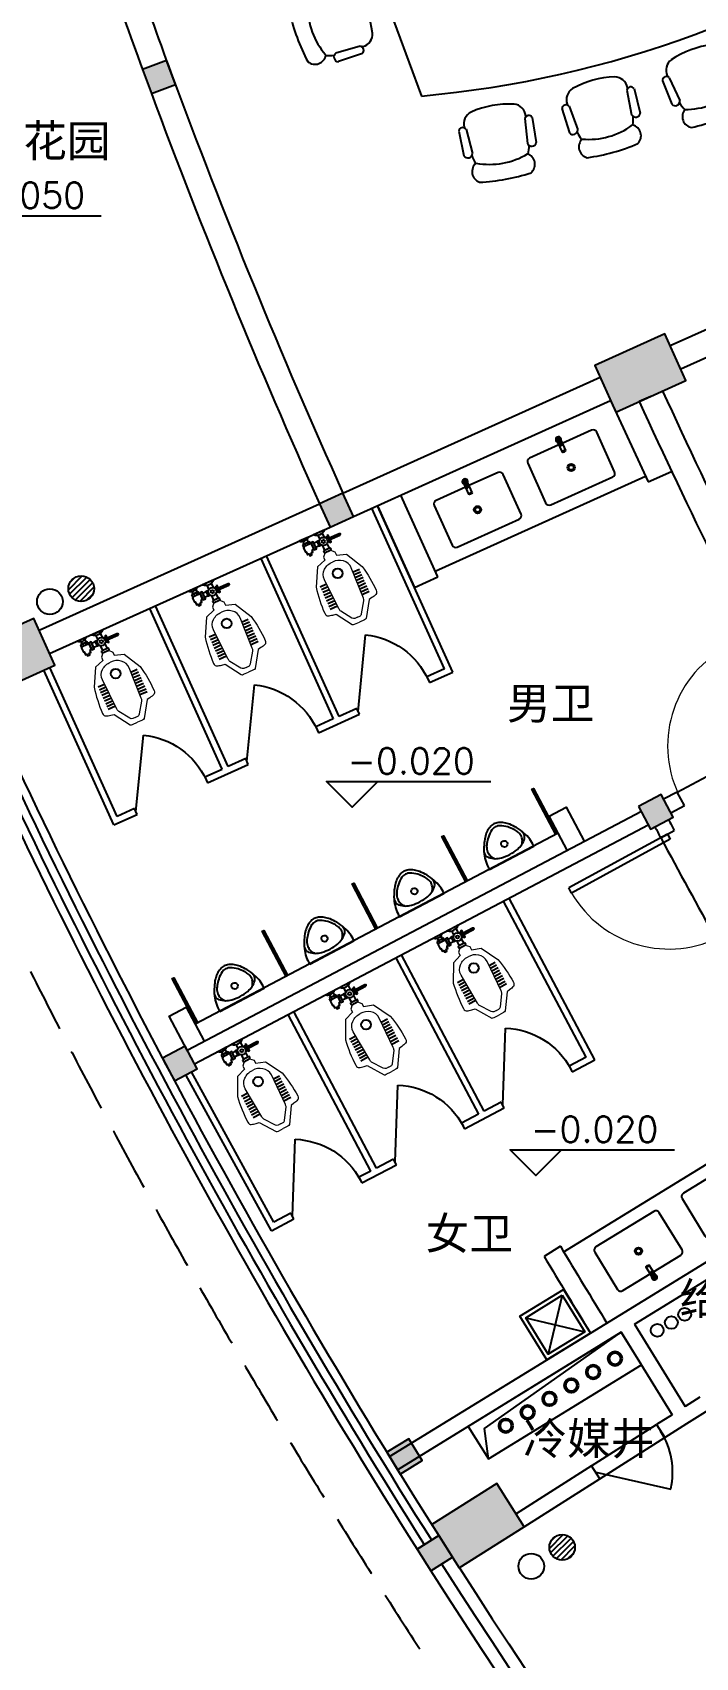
# Model space of a CAD drawing. Extents: x 13680 to 1640314, y -473492 to 65390.
# Drawn here: x 1472065 to 1477235, y -323081 to -310395 of the extents above; entities that cross this region are included whole.
import ezdxf

# ---------------------------------------------------------------- set-up
doc = ezdxf.new("R2010")
doc.units = 0
doc.header["$LTSCALE"] = 1000
doc.header["$MEASUREMENT"] = 0
doc.linetypes.add('DASH', pattern=[0.35, 0.25, -0.1])
for name, color, linetype in [('001', 93, 'Continuous'), ('ACS_FFG_FM_F', 7, 'Continuous'), ('AXIS', 1, 'Continuous'), ('COLUMN', 255, 'Continuous'), ('door', 2, 'Continuous'), ('PUB_HATCH', 8, 'Continuous'), ('STAIR', 2, 'Continuous'), ('VPIPE-废水', 31, 'DASH'), ('VPIPE-污水', 2, 'DASH'), ('VPIPE-通气', 3, 'Continuous'), ('WALL', 255, 'Continuous'), ('WINDOW', 2, 'Continuous'), ('卫生间洁具', 8, 'Continuous'), ('室外建筑', 8, 'Continuous'), ('装修家具', 8, 'Continuous')]:
    doc.layers.add(name, color=color, linetype=linetype)
for name, color, linetype, lineweight in [('04071 FF-TXT', 3, 'Continuous', 25), ('74071 FF-SAN', 4, 'Continuous', 20), ('ACS_DLJ_QYG', 6, 'Continuous', 50)]:
    doc.layers.add(name, color=color, linetype=linetype, lineweight=lineweight)
doc.styles.add('_TCH_DIM_T3', font='SIMPLEX', dxfattribs={"width": 0.705882, "bigfont": 'GBCBIG'})
doc.styles.add('IN-C', font='')
doc.styles.add('IN-E', font='simplex.shx')
doc.styles.get('IN-C').set_extended_font_data('SimSun')
doc.linetypes.add('FENCELINE1', pattern='A,0.25,-0.1,[133,ltypeshp.shx,S=0.1,R=0,X=-0.1,Y=0],-0.1,1', length=1.45)
doc.dimstyles.new('_TCH_ARROW&&100', dxfattribs={"dimtxt": 297.5, "dimasz": 200, "dimexe": 250, "dimexo": 300, "dimgap": 126.25, "dimtad": 1, "dimdec": 0, "dimzin": 0, "dimdsep": 46, "dimtxsty": '_TCH_DIM_T3', "dimcen": 0.09, "dimclrt": 7, "dimazin": 2, "dimtfac": 1, "dimtdec": 0, "dimtix": 1, "dimtmove": 2, "dimatfit": 3, "dimfxl": 1, "dimtolj": 1, "dimtzin": 0, "dimarcsym": 0})

# ---------------------------------------------------------------- blocks, each defined once
blk = doc.blocks.new('$DorLib2D$00000228')
at = {"color": 0}
blk.add_line((0.5, 0), (0, 0.866), dxfattribs=at)
blk.add_arc((0.5, 0), 1, 120, 180, dxfattribs=at)
blk = doc.blocks.new('A$C59BC2475')
at = {"layer": '卫生间洁具', "color": 8}
for p, q in [((15, 226), (50, 150)), ((42, 238), (76, 162))]:
    blk.add_line(p, q, dxfattribs=at)
for radius in [28.6, 19]:
    blk.add_circle((120, 29), radius, dxfattribs=at)
for centre, radius, start, end in [((22, 247), 21.9, 303.7888, 284.8126), ((22, 247), 11.7, 310.7142, 277.8871), ((22, 247), 10.2, 312.6958, 275.9055), ((23, 245), 2.73, 24.3007, 204.3007), ((298, 344), 295, 199.8088, 208.7925), ((-234, 104), 295, 19.8088, 28.7925), ((42, 203), 2.73, 204.3007, 24.3007)]:
    blk.add_arc(centre, radius, start, end, dxfattribs=at)
at = {"layer": '卫生间洁具', "color": 8, "extrusion": (-1.1128e-26, -1.18513e-26, -1)}
for centre in [(59, 165), (59, 164), (63, 156)]:
    blk.add_ellipse(centre, major_axis=(-13.3, -6), ratio=0.448066, start_param=3.141593, end_param=6.283185, dxfattribs=at)
blk = doc.blocks.new('A$C78281EE0')
at = {"layer": '装修家具', "color": 8}
for p, q in [((1431, 5388), (1436, 5585)), ((2015, 5388), (2010, 5585)), ((1490, 5384), (1505, 5579)), ((1956, 5384), (1941, 5579)), ((1480, 5365), (1481, 5372)), ((1966, 5365), (1965, 5372)), ((1966, 5365), (1966, 5372)), ((2486, 5071), (960, 5070)), ((596, 4695), (401, 4713)), ((603, 4754), (408, 4782)), ((616, 4701), (609, 4702)), ((2830, 4701), (2837, 4702)), ((2844, 4754), (3039, 4782)), ((2850, 4695), (3045, 4713)), ((503, 4178), (309, 4217)), ((516, 4236), (327, 4284)), ((533, 4223), (526, 4225)), ((533, 4223), (526, 4224)), ((2913, 4223), (2920, 4225)), ((2913, 4223), (2920, 4224)), ((2930, 4236), (3119, 4284)), ((2944, 4178), (3137, 4217)), ((488, 3937), (292, 3948)), ((2958, 3937), (3155, 3948)), ((487, 3878), (291, 3879)), ((507, 3886), (499, 3887)), ((507, 3886), (499, 3886)), ((2940, 3886), (2947, 3887)), ((2940, 3886), (2947, 3886)), ((2959, 3878), (3155, 3879)), ((449, 3414), (256, 3445)), ((2997, 3414), (3191, 3445)), ((440, 3355), (244, 3376)), ((467, 3402), (460, 3403)), ((2980, 3402), (2987, 3403)), ((3006, 3355), (3202, 3376)), ((422, 3127), (225, 3122)), ((425, 3068), (230, 3053)), ((444, 3078), (437, 3078)), ((444, 3078), (437, 3078)), ((3002, 3078), (3010, 3078)), ((3002, 3078), (3009, 3078)), ((3021, 3068), (3216, 3053)), ((3025, 3127), (3222, 3122)), ((422, 2543), (225, 2548)), ((425, 2602), (230, 2617)), ((444, 2592), (437, 2593)), ((3002, 2592), (3010, 2593)), ((3021, 2602), (3216, 2617)), ((3025, 2543), (3222, 2548)), ((440, 2315), (244, 2294)), ((3006, 2315), (3202, 2294)), ((449, 2257), (256, 2226)), ((467, 2268), (459, 2267)), ((2980, 2268), (2987, 2267)), ((2998, 2257), (3191, 2226)), ((487, 1793), (291, 1792)), ((506, 1784), (499, 1784)), ((506, 1784), (499, 1784)), ((2940, 1784), (2947, 1784)), ((2940, 1784), (2947, 1784)), ((2959, 1793), (3155, 1792)), ((488, 1733), (291, 1722)), ((2958, 1733), (3155, 1722)), ((502, 1492), (309, 1454)), ((516, 1435), (326, 1386)), ((533, 1448), (526, 1446)), ((533, 1448), (526, 1446)), ((2913, 1448), (2921, 1446)), ((2913, 1448), (2920, 1446)), ((2930, 1435), (3120, 1387)), ((2944, 1492), (3137, 1454)), ((596, 976), (401, 957)), ((602, 917), (407, 888)), ((616, 969), (609, 968)), ((2830, 969), (2838, 968)), ((2844, 917), (3039, 888)), ((2850, 976), (3045, 957)), ((960, 739), (2486, 739)), ((1431, 422), (1436, 225)), ((1480, 444), (1481, 437)), ((1490, 425), (1506, 230)), ((1956, 425), (1941, 230)), ((1966, 444), (1966, 437)), ((1966, 444), (1966, 437)), ((2015, 422), (2010, 225))]:
    blk.add_line(p, q, dxfattribs=at)
for centre, radius, start, end in [((1563, 5734), 87.7, 120.3949, 239.6096), ((1723, 4235), 1587, 82.593, 97.4115), ((1883, 5734), 87.7, 300.3949, 59.6096), ((1470, 5571), 36.3, 12.8685, 157.8458), ((1699, 5568), 203, 153.79, 172.6675), ((1723, 5119), 577, 69.2112, 110.7933), ((1750, 5568), 203, 8.0975, 26.3842), ((1976, 5571), 36.3, 22.1587, 167.136), ((1461, 5398), 32, 198.7184, 333.9591), ((1581, 5356), 102, 175.0023, 253.8936), ((1865, 5356), 102, 286.1109, 5.0023), ((1985, 5398), 32, 206.0454, 341.2861), ((1723, 5954), 716, 256.2773, 283.7273), ((8991, 2905), 8318, 164.9086, 195.096), ((-5545, 2905), 8318, 344.904, 15.0919), ((1688, 4268), 1587, 162.7239, 177.5424), ((239, 4683), 87.7, 20.5259, 139.7405), ((818, 4420), 577, 149.3421, 190.9242), ((379, 4521), 203, 87.4679, 106.3454), ((416, 4747), 36.3, 102.2896, 247.2669), ((587, 4725), 32, 286.1763, 61.417), ((608, 4600), 102, 6.2418, 85.1332), ((2838, 4600), 102, 94.8673, 173.7586), ((2859, 4725), 32, 118.5834, 253.8241), ((3031, 4747), 36.3, 292.7336, 77.7108), ((3068, 4521), 203, 73.655, 92.5325), ((3207, 4683), 87.7, 40.2599, 159.4746), ((2629, 4420), 577, 349.0762, 30.6583), ((1758, 4268), 1587, 2.458, 17.2765), ((-6, 4563), 716, 336.4082, 3.8582), ((3452, 4563), 716, 176.1423, 203.5923), ((184, 4367), 87.7, 200.5259, 319.7405), ((3262, 4367), 87.7, 220.2599, 339.4746), ((370, 4470), 203, 233.7512, 252.0379), ((329, 4248), 36.3, 92.9995, 237.9767), ((498, 4210), 32, 278.8493, 54.0901), ((559, 4321), 102, 255.1332, 334.0245), ((2887, 4321), 102, 205.9759, 284.8673), ((2949, 4210), 32, 125.9104, 261.1511), ((3118, 4248), 36.3, 302.0237, 87.001), ((3076, 4470), 203, 287.9625, 306.2492), ((302, 3914), 36.3, 107.4519, 252.4292), ((476, 3908), 32, 291.3386, 66.5793), ((2971, 3908), 32, 113.4211, 248.6619), ((3144, 3914), 36.3, 287.5713, 72.5486), ((1613, 3552), 1587, 167.8862, 182.7047), ((133, 3834), 87.7, 25.6881, 144.9028), ((732, 3624), 577, 154.5044, 196.0865), ((286, 3688), 203, 93.3907, 111.6774), ((507, 3785), 102, 11.4041, 90.2954), ((2939, 3785), 102, 89.705, 168.5963), ((3160, 3688), 203, 68.323, 86.6097), ((3314, 3834), 87.7, 35.0977, 154.3123), ((2714, 3624), 577, 343.9139, 25.496), ((1834, 3552), 1587, 357.2957, 12.1143), ((-100, 3693), 716, 341.5705, 9.0204), ((3547, 3693), 716, 170.98, 198.43), ((106, 3515), 87.7, 205.6881, 324.9028), ((282, 3637), 203, 239.0832, 257.9607), ((261, 3409), 36.3, 98.1617, 243.139), ((484, 3502), 102, 260.2954, 339.1868), ((2962, 3502), 102, 200.8136, 279.705), ((3185, 3409), 36.3, 296.8614, 81.8387), ((3164, 3637), 203, 282.0397, 300.9172), ((3340, 3515), 87.7, 215.0977, 334.3123), ((433, 3386), 32, 284.0116, 59.2523), ((3014, 3386), 32, 120.7481, 255.9888), ((76, 2996), 87.7, 30.3949, 149.6096), ((241, 2862), 203, 98.0975, 116.3842), ((238, 3089), 36.3, 112.1587, 257.136), ((411, 3097), 32, 296.0454, 71.2861), ((453, 2977), 102, 16.1109, 95.0023), ((2993, 2977), 102, 84.9982, 163.8895), ((3035, 3097), 32, 108.7143, 243.9551), ((3208, 3089), 36.3, 282.8645, 67.8417), ((3206, 2862), 203, 63.6162, 81.9029), ((3371, 2996), 87.7, 30.3909, 149.6055), ((1574, 2835), 1587, 172.593, 187.4115), ((690, 2835), 577, 159.2112, 200.7933), ((-145, 2835), 716, 346.2773, 13.7273), ((3591, 2835), 716, 166.2732, 193.7232), ((2756, 2835), 577, 339.2071, 20.7892), ((1872, 2835), 1587, 352.5889, 7.4074), ((453, 2694), 102, 265.0023, 343.8936), ((2993, 2694), 102, 196.1068, 274.9982), ((76, 2675), 87.7, 210.3949, 329.6096), ((241, 2811), 203, 243.79, 262.6675), ((238, 2582), 36.3, 102.8685, 247.8458), ((411, 2574), 32, 288.7184, 63.9591), ((3035, 2574), 32, 116.0413, 251.282), ((3208, 2582), 36.3, 292.1546, 77.1319), ((3206, 2811), 203, 277.3329, 296.2104), ((3371, 2675), 87.7, 210.3909, 329.6055), ((261, 2262), 36.3, 116.8477, 261.825), ((432, 2284), 32, 300.7344, 75.9751), ((3014, 2284), 32, 104.0253, 239.266), ((3186, 2262), 36.3, 278.1754, 63.1527), ((1613, 2119), 1587, 177.282, 192.1005), ((106, 2156), 87.7, 35.084, 154.2986), ((732, 2046), 577, 163.9002, 205.4823), ((282, 2034), 203, 102.026, 120.9035), ((484, 2168), 102, 20.7999, 99.6913), ((-101, 1978), 716, 350.9663, 18.4163), ((3547, 1978), 716, 161.5842, 189.0341), ((2963, 2168), 102, 80.3092, 159.2005), ((3164, 2034), 203, 59.0969, 77.9744), ((2714, 2046), 577, 334.5181, 16.1002), ((3340, 2156), 87.7, 25.7018, 144.9165), ((1834, 2119), 1587, 347.8999, 2.7184), ((132, 1836), 87.7, 215.084, 334.2986), ((286, 1983), 203, 248.3093, 266.596), ((302, 1757), 36.3, 107.5576, 252.5349), ((475, 1763), 32, 293.4074, 68.6482), ((507, 1886), 102, 269.6913, 348.5826), ((2939, 1886), 102, 191.4178, 270.3092), ((2971, 1763), 32, 111.3523, 246.593), ((3144, 1757), 36.3, 287.4656, 72.4429), ((3160, 1983), 203, 273.4044, 291.6911), ((3314, 1836), 87.7, 205.7018, 324.9165), ((328, 1423), 36.3, 122.01, 266.9873), ((497, 1461), 32, 305.8967, 81.1374), ((559, 1350), 102, 25.9622, 104.8535), ((2887, 1350), 102, 75.1469, 154.0382), ((2949, 1461), 32, 98.863, 234.1038), ((3118, 1423), 36.3, 273.0132, 57.9905), ((184, 1303), 87.7, 40.2462, 159.4609), ((1688, 1402), 1587, 182.4443, 197.2628), ((817, 1251), 577, 169.0625, 210.6446), ((370, 1200), 203, 107.9488, 126.2355), ((-6, 1108), 716, 356.1286, 23.5785), ((3452, 1108), 716, 156.4219, 183.8719), ((2629, 1251), 577, 329.3558, 10.9379), ((3077, 1200), 203, 53.7649, 72.0516), ((3262, 1303), 87.7, 20.5396, 139.7542), ((1759, 1402), 1587, 342.7376, 357.5561), ((607, 1070), 102, 274.8535, 353.7449), ((2839, 1070), 102, 186.2555, 265.1469), ((239, 988), 87.7, 220.2462, 339.4609), ((378, 1150), 203, 253.6413, 272.5188), ((415, 924), 36.3, 112.7198, 257.6971), ((587, 945), 32, 298.5697, 73.8104), ((2859, 945), 32, 106.19, 241.4307), ((3031, 924), 36.3, 282.3033, 67.2806), ((3068, 1150), 203, 267.4816, 286.3591), ((3207, 988), 87.7, 200.5396, 319.7542), ((1582, 453), 102, 106.1109, 185.0023), ((1723, -145), 716, 76.2773, 103.7273), ((1865, 453), 102, 355.0023, 73.8936), ((1462, 411), 32, 26.0454, 161.2861), ((1985, 411), 32, 18.7184, 153.9591), ((1470, 238), 36.3, 202.1587, 347.136), ((1563, 76), 87.7, 120.3949, 239.6096), ((1699, 241), 203, 187.337, 206.2145), ((1723, 690), 577, 249.2112, 290.7933), ((1884, 76), 87.7, 300.3949, 59.6096), ((1750, 241), 203, 333.6203, 351.907), ((1977, 238), 36.3, 192.8685, 337.8458), ((1723, 1574), 1587, 262.593, 277.4115)]:
    blk.add_arc(centre, radius, start, end, dxfattribs=at)
blk = doc.blocks.new('A$C2B4B4DE6')
at = {"layer": '卫生间洁具', "color": 8}
for points in [[(0, 400), (400, 400), (400, 0), (0, 0)], [(33, 367), (367, 367), (367, 33), (33, 33)]]:
    blk.add_lwpolyline(points, close=True, dxfattribs=at)
for points in [[(33, 367), (367, 33)], [(33, 33), (367, 367)]]:
    blk.add_lwpolyline(points, dxfattribs=at)
blk = doc.blocks.new('A$C6CAE1B6A')
at = {"color": 8}
for p, q in [((186, 387), (186, 325)), ((209, 387), (209, 326)), ((233, 387), (233, 327)), ((257, 387), (257, 328)), ((281, 387), (281, 329)), ((305, 387), (305, 330)), ((329, 387), (329, 331)), ((353, 387), (353, 332)), ((376, 387), (376, 333)), ((770, 391), (770, 311)), ((732, 361), (716, 361)), ((732, 338), (716, 338)), ((755, 366), (732, 366)), ((755, 331), (732, 331)), ((770, 268), (770, 172)), ((664, 240), (622, 240)), ((663, 201), (622, 201)), ((753, 240), (714, 240)), ((753, 201), (715, 201)), ((186, 53), (186, 115)), ((209, 53), (209, 114)), ((233, 53), (233, 113)), ((257, 53), (257, 112)), ((281, 53), (281, 111)), ((305, 53), (305, 110)), ((329, 53), (329, 109)), ((353, 53), (353, 108)), ((376, 53), (376, 107))]:
    blk.add_line(p, q, dxfattribs=at)
for points in [[(716, 374), (712, 374), (712, 378), (706, 378), (706, 382), (671, 382), (671, 376), (646, 376), (646, 363), (631, 363), (631, 344), (646, 344), (646, 329), (661, 329), (661, 324), (667, 324), (667, 313), (707, 313), (719, 321)], [(669, 245), (669, 263), (712, 263), (712, 243)], [(605, 247), (605, 193)], [(622, 193), (622, 247)], [(712, 197), (712, 178), (669, 178), (669, 195)], [(683, 167), (683, 83), (686, 80), (686, 76), (690, 76)], [(697, 167), (697, 83), (694, 80), (694, 76), (690, 76)]]:
    blk.add_lwpolyline(points, dxfattribs=at)
for points in [[(719, 313), (660, 313), (660, 293), (719, 293)], [(671, 293), (709, 293), (709, 263), (671, 263)], [(732, 379), (716, 379), (716, 321), (732, 321)], [(718, 178), (662, 178), (662, 167), (718, 167)]]:
    blk.add_lwpolyline(points, close=True, dxfattribs=at)
for centre, radius in [((416, 220), 37.7), ((689, 220), 32.4), ((689, 220), 12)]:
    blk.add_circle(centre, radius, dxfattribs=at)
for centre, radius, start, end in [((808, 351), 55, 133.5861, 226.4139), ((817, 220), 67.5, 135.0245, 224.9756), ((614, 239), 12, 43.7102, 136.2898), ((614, 201), 12, 223.7102, 316.2898)]:
    blk.add_arc(centre, radius, start, end, dxfattribs=at)
at = {"layer": '74071 FF-SAN', "color": 8}
for points in [[(605, 220), (605, 244), (578, 269), (551, 269), (526, 343), (387, 417, 0.052543), (173, 440, 0.132929), (154, 435, 0.161391), (145, 425, 0.043176), (139, 407, 0.005173), (135, 387), (130, 361), (5, 279, 0.19508), (0, 262), (0, 220)], [(41, 220), (41, 242, -0.210701), (52, 261), (136, 319, -0.078002), (159, 324), (413, 335, -0.245665), (487, 300, -0.196051), (513, 220, -0.196051)], [(605, 220), (605, 196), (578, 171), (551, 171), (526, 97), (387, 23, -0.052543), (173, 0, -0.132929), (154, 5, -0.161391), (145, 15, -0.043176), (139, 33, -0.005173), (135, 53), (130, 79), (5, 161, -0.19508), (0, 178), (0, 220)], [(41, 220), (41, 198, 0.210701), (52, 179), (136, 121, 0.078002), (159, 116), (413, 105, 0.245665), (487, 140, 0.196051), (513, 220, 0.196051)]]:
    blk.add_lwpolyline(points, format="xyb", dxfattribs=at)
blk = doc.blocks.new('A$C2BEA3424')
at = {"layer": '卫生间洁具', "color": 8}
for points in [[(46, 0), (389, 187, 0.056281), (357, 240, 0.051243), (311, 287, 0.047086), (253, 329, 0.038643), (200, 354, 0.050944), (157, 365, 0.073316), (111, 366, 0.092337), (75, 355, 0.092337), (46, 331, 0.073316), (22, 292, 0.050944), (8, 249, 0.038643), (1, 191, 0.047086), (3, 120, 0.051243), (19, 56, 0.056281)], [(147, 222, -0.999985), (171, 179, -0.999985)]]:
    blk.add_lwpolyline(points, format="xyb", close=True, dxfattribs=at)
for points in [[(2, 135, 0.078162), (12, 112, 0.158684), (36, 94, 0.087457), (89, 84, 0.073385), (138, 92, 0.051629), (203, 119), (203, 119, 0.051629), (262, 159, 0.073385), (295, 197, 0.087457), (316, 246, 0.158684), (313, 276, 0.078162), (299, 297)], [(295, 196, 0.099174), (299, 234, 0.110283), (288, 267, 0.092873), (261, 297, 0.05733), (232, 315, 0.037877), (184, 333, 0.072182), (122, 342, 0.124936), (87, 333), (87, 333, 0.124936), (60, 308, 0.072182), (34, 252, 0.037877), (23, 201, 0.05733), (22, 167, 0.092873), (34, 128, 0.110283), (55, 102, 0.099174), (89, 84)]]:
    blk.add_lwpolyline(points, format="xyb", dxfattribs=at)
blk = doc.blocks.new('*D78')
at = {"layer": 'AXIS', "color": 0, "lineweight": -2, "transparency": 16777216}
for p, q in [((1467010, -308695), (1464658, -309379)), ((1469787, -316223), (1467554, -317231))]:
    blk.add_line(p, q, dxfattribs=at)
blk.add_arc((1521555, -292849), 59000, 196.39422, 204.10568, dxfattribs=at)
at = {"layer": 'AXIS', "color": 0, "transparency": 16777216}
for points in [[(1464922, -309510), (1464986, -309492), (1464898, -309309)], [(1467731, -316932), (1467670, -316959), (1467782, -317128)]]:
    blk.add_solid(points, dxfattribs=at)
at = {"layer": 'Defpoints', "color": 0, "transparency": 16777216}
for p in [(1521555, -292849), (1467298, -308612), (1465736, -311960), (1470061, -316099)]:
    blk.add_point(p, dxfattribs=at)
at = {"layer": 'AXIS', "color": 7, "transparency": 16777216, "insert": (1466460, -313174), "char_height": 297.5, "attachment_point": 5, "rotation": 290.25, "style": '_TCH_DIM_T3'}
blk.add_mtext('\\A1;8.1°', dxfattribs=at)
blk = doc.blocks.new('*D79')
at = {"layer": 'AXIS', "color": 0, "lineweight": -2, "transparency": 16777216}
for p, q in [((1469787, -316223), (1467554, -317231)), ((1473597, -323284), (1471529, -324596))]:
    blk.add_line(p, q, dxfattribs=at)
blk.add_arc((1521555, -292849), 59000, 204.49413, 212.20578, dxfattribs=at)
at = {"layer": 'AXIS', "color": 0, "transparency": 16777216}
for points in [[(1467834, -317324), (1467895, -317296), (1467782, -317128)], [(1471661, -324276), (1471605, -324311), (1471740, -324462)]]:
    blk.add_solid(points, dxfattribs=at)
at = {"layer": 'Defpoints', "color": 0, "transparency": 16777216}
for p in [(1521555, -292849), (1470061, -316099), (1468986, -319634), (1473851, -323123)]:
    blk.add_point(p, dxfattribs=at)
at = {"layer": 'AXIS', "color": 7, "transparency": 16777216, "insert": (1469873, -320735), "char_height": 297.5, "attachment_point": 5, "rotation": 298.35, "style": '_TCH_DIM_T3'}
blk.add_mtext('\\A1;8.1°', dxfattribs=at)
blk = doc.blocks.new('*D80')
at = {"layer": 'AXIS', "color": 0, "lineweight": -2, "transparency": 16777216}
for p, q in [((1473597, -323284), (1471529, -324596)), ((1475866, -326595), (1473896, -328050))]:
    blk.add_line(p, q, dxfattribs=at)
blk.add_arc((1521555, -292849), 59000, 212.59422, 216.25576, dxfattribs=at)
at = {"layer": 'AXIS', "color": 0, "transparency": 16777216}
for points in [[(1471819, -324649), (1471875, -324613), (1471740, -324462)], [(1474005, -327721), (1473951, -327761), (1474097, -327902)]]:
    blk.add_solid(points, dxfattribs=at)
at = {"layer": 'Defpoints', "color": 0, "transparency": 16777216}
for p in [(1521555, -292849), (1473851, -323123), (1472498, -325627), (1476108, -326417)]:
    blk.add_point(p, dxfattribs=at)
at = {"layer": 'AXIS', "color": 7, "transparency": 16777216, "insert": (1473115, -326048), "char_height": 297.5, "attachment_point": 5, "rotation": 304.425, "style": '_TCH_DIM_T3'}
blk.add_mtext('\\A1;4.05°', dxfattribs=at)
blk = doc.blocks.new('*D81')
at = {"layer": 'AXIS', "color": 0, "lineweight": -2, "transparency": 16777216}
for p, q in [((1475866, -326595), (1473896, -328050)), ((1478364, -329738), (1476501, -331329))]:
    blk.add_line(p, q, dxfattribs=at)
blk.add_arc((1521555, -292849), 59000, 216.6442, 220.30638, dxfattribs=at)
at = {"layer": 'AXIS', "color": 0, "transparency": 16777216}
for points in [[(1474189, -328082), (1474243, -328043), (1474097, -327902)], [(1476587, -330993), (1476536, -331036), (1476692, -331167)]]:
    blk.add_solid(points, dxfattribs=at)
at = {"layer": 'Defpoints', "color": 0, "transparency": 16777216}
for p in [(1521555, -292849), (1476108, -326417), (1474936, -329010), (1478592, -329543)]:
    blk.add_point(p, dxfattribs=at)
at = {"layer": 'AXIS', "color": 7, "transparency": 16777216, "insert": (1475581, -329386), "char_height": 297.5, "attachment_point": 5, "rotation": 308.4753, "style": '_TCH_DIM_T3'}
blk.add_mtext('\\A1;4.05°', dxfattribs=at)
blk = doc.blocks.new('*D82')
at = {"layer": 'AXIS', "color": 0, "lineweight": -2, "transparency": 16777216}
for p, q in [((1478364, -329738), (1476501, -331329)), ((1481077, -332696), (1479331, -334414))]:
    blk.add_line(p, q, dxfattribs=at)
blk.add_arc((1521555, -292849), 59000, 220.69483, 224.35579, dxfattribs=at)
at = {"layer": 'AXIS', "color": 0, "transparency": 16777216}
for points in [[(1476796, -331340), (1476847, -331297), (1476692, -331167)], [(1479393, -334073), (1479346, -334120), (1479509, -334239)]]:
    blk.add_solid(points, dxfattribs=at)
at = {"layer": 'Defpoints', "color": 0, "transparency": 16777216}
for p in [(1521555, -292849), (1478592, -329543), (1477607, -332213), (1481291, -332485)]:
    blk.add_point(p, dxfattribs=at)
at = {"layer": 'AXIS', "color": 7, "transparency": 16777216, "insert": (1478276, -332542), "char_height": 297.5, "attachment_point": 5, "rotation": 312.5253, "style": '_TCH_DIM_T3'}
blk.add_mtext('\\A1;4.05°', dxfattribs=at)
blk = doc.blocks.new('*D89')
at = {"layer": 'AXIS', "color": 0, "lineweight": -2, "transparency": 16777216}
for p, q in [((1464755, -292849), (1461505, -292849)), ((1512669, -348949), (1512161, -352159))]:
    blk.add_line(p, q, dxfattribs=at)
blk.add_arc((1521555, -292849), 59800, 180.19165, 260.80826, dxfattribs=at)
at = {"layer": 'AXIS', "color": 0, "transparency": 16777216}
for points in [[(1461722, -293049), (1461789, -293049), (1461755, -292849)], [(1512008, -351848), (1511997, -351914), (1512200, -351912)]]:
    blk.add_solid(points, dxfattribs=at)
at = {"layer": 'Defpoints', "color": 0, "transparency": 16777216}
for p in [(1465055, -292849), (1521555, -292849), (1468273, -319997), (1512716, -348653)]:
    blk.add_point(p, dxfattribs=at)
at = {"layer": 'AXIS', "color": 7, "transparency": 16777216, "insert": (1476292, -331507), "char_height": 297.5, "attachment_point": 5, "rotation": 310.5, "style": '_TCH_DIM_T3'}
blk.add_mtext('\\A1;81°', dxfattribs=at)
blk = doc.blocks.new('$DorLib2D$00000114')
at = {"color": 0}
blk.add_line((0.5, 0), (-0.207, 0.707), dxfattribs=at)
blk.add_arc((0.5, 0), 1, 135, 180, dxfattribs=at)
blk = doc.blocks.new('$DorLib2D$00000001')
for p, q in [((0.45, 0.975), (0.5, 0.975)), ((0.45, 0), (0.45, 0.975)), ((0.5, 0), (0.5, 0.975)), ((0.5, 0), (0.45, 0))]:
    blk.add_line(p, q)
at = {"lineweight": 13}
blk.add_arc((0.475, 0), 0.975, 91.4693, 180, dxfattribs=at)
blk = doc.blocks.new('_FZH')
blk.add_lwpolyline([(-0.5, -0.5), (0.5, -0.5), (0.5, 0.5), (-0.5, 0.5)], close=True)
at = {"layer": 'PUB_HATCH'}
blk.add_solid([(-0.5, -0.5), (0.5, -0.5), (-0.5, 0.5), (0.5, 0.5)], dxfattribs=at)
blk = doc.blocks.new('bg')
blk.add_lwpolyline([(2, 2), (0, 0), (-2, 2), (10.82, 2)])
at = {"color": 7, "style": 'IN-E'}
blk.add_attdef('LEVEL', (2, 2.61), '', height=2, dxfattribs=at)

msp = doc.modelspace()

# ---------------------------------------------------------------- hatches: boundary and pattern name
at = {"layer": '001'}
h = msp.add_hatch(dxfattribs=at)
h.set_pattern_fill('ANSI31', color=256, scale=20, style=0)
h.set_pattern_definition([(45, (875554.474, 1615015.398), (-22.4506403, 22.4506403), [])])
edge = h.paths.add_edge_path()
edge.add_arc((1472444.312, -314736.565), 100, 0, 360)
h = msp.add_hatch(dxfattribs=at)
h.set_pattern_fill('ANSI31', color=256, scale=20, style=0)
h.set_pattern_definition([(45, (879305.335, 1607531.4), (-22.4506403, 22.4506403), [])])
edge = h.paths.add_edge_path()
edge.add_arc((1476195.174, -322220.564), 100, 0, 360)
at = {"layer": 'PUB_HATCH'}
msp.add_hatch(color=256, dxfattribs=at).paths.add_polyline_path([(1475170.593, -322403.609), (1475339.434, -322296.459), (1475232.269, -322127.594), (1475063.427, -322234.744)])

# ---------------------------------------------------------------- linework, layer by layer
at = {"layer": '001'}
for centre in [(1472444.312, -314736.565), (1472199.987, -314837.894), (1476195.174, -322220.564), (1475954.426, -322368.361)]:
    msp.add_circle(centre, 100, dxfattribs=at)
at = {"layer": 'ACS_DLJ_QYG'}
for centre in [(1476437.023, -320852.228), (1476607.368, -320747.431), (1476266.678, -320957.025), (1476096.332, -321061.822), (1475925.987, -321166.619), (1475755.642, -321271.417)]:
    msp.add_circle(centre, 50, dxfattribs=at)
at = {"layer": 'ACS_FFG_FM_F'}
msp.add_lwpolyline([(1475461.123, -321277.42), (1475621.871, -321530.718), (1476813.664, -320796.638), (1476656.484, -320541.144)], close=True, dxfattribs=at)
msp.add_lwpolyline([(1475621.871, -321530.718), (1475589.775, -321291.662), (1476656.484, -320541.144)], dxfattribs=at)
at = {"layer": 'door'}
for p, q in [((1477092.302, -316324.584), (1477886.955, -315902.059)), ((1476424.42, -321584.219), (1476931.017, -321262.723)), ((1476488.719, -321685.538), (1476995.316, -321364.042))]:
    msp.add_line(p, q, dxfattribs=at)
msp.add_arc((1521554.964, -292848.963), 50560, 208.1234915, 209.1434062, dxfattribs=at)
at = {"layer": 'STAIR'}
msp.add_line((1475232.269, -322127.594), (1475063.309, -322234.387), dxfattribs=at)
at = {"layer": 'VPIPE-废水', "linetype": 'Continuous'}
msp.add_circle((1477150.621, -320401.944), 50, dxfattribs=at)
at = {"layer": 'VPIPE-污水', "linetype": 'Continuous'}
msp.add_circle((1476936.23, -320526.622), 50, dxfattribs=at)
at = {"layer": 'VPIPE-通气', "linetype": 'Continuous'}
msp.add_circle((1477046.897, -320466.189), 50, dxfattribs=at)
at = {"layer": 'WALL', "color": 0}
for p, q in [((1477037.434, -312839.506), (1481412.17, -310864.239)), ((1477119.737, -313021.786), (1481494.577, -311046.473)), ((1474485.574, -313991.665), (1476490.574, -313086.374)), ((1474567.789, -314173.985), (1476572.876, -313268.654)), ((1476572.866, -313268.636), (1476866.841, -313903.971)), ((1476887.441, -313235.341), (1476796.468, -313276.862)), ((1476866.841, -313903.971), (1477049.107, -313821.576)), ((1472115.839, -315061.64), (1474303.205, -314074.007)), ((1474755.929, -314089.037), (1475043.989, -314727.019)), ((1475226.27, -314644.716), (1474938.21, -314006.734)), ((1472198.138, -315243.922), (1474385.508, -314256.288)), ((1475043.989, -314727.019), (1475226.27, -314644.716)), ((1477092.302, -316324.584), (1476985.884, -316381.167)), ((1477148.639, -316430.537), (1477092.302, -316324.584)), ((1476721.011, -316522.003), (1476809.294, -316475.062)), ((1477042.036, -316487.219), (1477148.639, -316430.537)), ((1473271.068, -318340.305), (1476721.204, -316521.901)), ((1473327.22, -318446.357), (1476777.155, -316628.059)), ((1476777.347, -316627.956), (1476865.446, -316581.114)), ((1476964.397, -316681.608), (1477069.726, -316624.102)), ((1473094.067, -318433.594), (1473094.138, -318433.557)), ((1473094.067, -318433.594), (1473150.018, -318539.752)), ((1473150.018, -318539.752), (1473150.29, -318539.609)), ((1476644.709, -320407.498), (1478042.834, -319547.366)), ((1476758.691, -320478.266), (1478105.712, -319649.573)), ((1476181.86, -319870.385), (1476054.101, -319948.983)), ((1474848.891, -321512.292), (1476644.709, -320407.498)), ((1474911.77, -321614.5), (1476656.484, -320541.144)), ((1476656.484, -320541.144), (1477052.84, -321185.412)), ((1476758.691, -320478.266), (1477154.169, -321121.106)), ((1477268.887, -321048.304), (1477154.169, -321121.106)), ((1477052.84, -321185.412), (1476931.017, -321262.723)), ((1477167.096, -321255.027), (1477333.186, -321149.623)), ((1476931.017, -321262.723), (1476995.316, -321364.042)), ((1476995.316, -321364.042), (1477167.096, -321255.027)), ((1474848.891, -321512.292), (1474911.77, -321614.5)), ((1476424.42, -321584.219), (1475835.339, -321958.061)), ((1475899.638, -322059.381), (1476488.719, -321685.538)), ((1476488.719, -321685.538), (1476424.42, -321584.219)), ((1475063.427, -322234.744), (1475232.269, -322127.594)), ((1475232.269, -322127.594), (1475339.434, -322296.459)), ((1475063.427, -322234.744), (1475170.593, -322403.609)), ((1475170.593, -322403.609), (1475339.434, -322296.459))]:
    msp.add_line(p, q, dxfattribs=at)
for points in [[(1476234.644, -316778.344), (1476094.767, -316512.949), (1476227.464, -316443.01), (1476367.341, -316708.405)], [(1473271.069, -318340.305), (1473131.192, -318074.91), (1473263.889, -318004.972), (1473403.766, -318270.366)]]:
    msp.add_lwpolyline(points, dxfattribs=at)
for centre, radius, start, end in [((1521555.046, -292848.703), 51600, 198.2536657, 200.2499537), ((1521555.046, -292848.703), 51800, 198.2504499, 200.139344), ((1521555.046, -292848.703), 51600, 200.2499537, 204.1889629), ((1521555.046, -292848.703), 51800, 200.3605634, 204.1893915), ((1521555.054, -292848.7), 49000.008, 204.5327937, 207.8292547), ((1521555.054, -292848.7), 49200.008, 204.5323196, 207.7837488), ((1521554.964, -292848.963), 50560, 208.0133048, 208.1234916), ((1521554.964, -292848.963), 50440, 208.0135744, 208.1222783), ((1520021.855, -293792.138), 51010, 210.7463229, 211.5326129), ((1519894.096, -293870.736), 51010, 210.7463229, 211.5326129)]:
    msp.add_arc(centre, radius, start, end, dxfattribs=at)
at = {"layer": 'WINDOW'}
for centre, radius, start, end in [((1521555.046, -292848.703), 55000, 204.404174, 212.2954458), ((1521555.046, -292848.703), 54933, 204.4043011, 212.2954458), ((1521555.046, -292848.703), 54867, 204.4044266, 212.2954458), ((1521555.046, -292848.703), 54800, 204.4045543, 212.2954458), ((1521533.483, -292867.12), 54971.642, 212.5000634, 228.4999365), ((1521555.046, -292848.703), 54800, 212.6091091, 228.3908908)]:
    msp.add_arc(centre, radius, start, end, dxfattribs=at)
at = {"layer": 'WINDOW', "linetype": 'FENCELINE1', "ltscale": 0.5}
msp.add_arc((1521533.483, -292867.12), 54871.642, 212.5000634, 228.4999365, dxfattribs=at)
at = {"layer": '卫生间洁具', "color": 9}
for p, q in [((1475205.701, -314599.143), (1476845.843, -313858.591)), ((1475342.511, -315388.172), (1474755.929, -314089.037)), ((1475276.365, -315363.178), (1474710.359, -314109.612)), ((1473844.526, -314500.551), (1474410.531, -315754.116)), ((1474456.102, -315733.54), (1473890.096, -314479.975)), ((1473544.616, -316145.091), (1472978.61, -314891.526)), ((1473590.186, -316124.516), (1473024.18, -314870.95)), ((1472724.353, -316515.454), (1472198.997, -315351.917)), ((1475276.365, -315363.178), (1475139.654, -315424.905)), ((1472699.358, -316581.6), (1472153.426, -315372.492)), ((1475139.654, -315424.905), (1475160.23, -315470.475)), ((1475160.23, -315470.475), (1475296.94, -315408.748)), ((1475296.94, -315408.748), (1475342.511, -315388.172)), ((1475296.94, -315408.748), (1475296.94, -315408.748)), ((1474294.397, -315861.413), (1474613.388, -315717.383)), ((1474592.812, -315671.813), (1474456.102, -315733.54)), ((1474613.388, -315717.383), (1474592.812, -315671.813)), ((1474410.531, -315754.116), (1474273.821, -315815.843)), ((1474273.821, -315815.843), (1474294.397, -315861.413)), ((1473428.481, -316252.389), (1473747.555, -316108.322)), ((1473726.979, -316062.751), (1473590.186, -316124.516)), ((1473747.555, -316108.322), (1473726.979, -316062.751)), ((1473407.906, -316206.818), (1473544.616, -316145.091)), ((1473407.906, -316206.818), (1473428.481, -316252.389)), ((1472699.358, -316581.6), (1472881.639, -316499.297)), ((1472861.063, -316453.727), (1472724.353, -316515.454)), ((1472881.639, -316499.297), (1472861.063, -316453.727)), ((1472699.358, -316581.6), (1472699.358, -316581.6)), ((1476164.705, -316645.646), (1473333.828, -318137.669)), ((1476383.089, -318394.349), (1475738.494, -317175.879)), ((1476450.667, -318415.165), (1475782.69, -317152.498)), ((1474897.918, -317618.516), (1475543.354, -318838.583)), ((1475587.55, -318815.202), (1474942.151, -317595.203)), ((1474703.538, -319282.859), (1474057.565, -318061.775)), ((1474747.735, -319259.478), (1474101.761, -318038.394)), ((1476383.089, -318394.349), (1476250.5, -318464.491)), ((1473927.288, -319750.074), (1473260.266, -318532.849)), ((1473947.459, -319682.838), (1473304.458, -318509.45)), ((1476250.5, -318464.491), (1476273.88, -318508.688)), ((1476273.88, -318508.688), (1476450.667, -318415.165)), ((1475720.14, -318745.06), (1475587.55, -318815.202)), ((1475743.521, -318789.257), (1475720.14, -318745.06)), ((1475543.354, -318838.583), (1475410.764, -318908.725)), ((1475410.764, -318908.725), (1475434.145, -318952.922)), ((1475434.145, -318952.922), (1475743.521, -318789.257)), ((1476203.267, -319915.919), (1477739.982, -318970.526)), ((1474703.538, -319282.859), (1474610.385, -319332.05)), ((1474633.766, -319376.247), (1474903.785, -319233.491)), ((1474880.404, -319189.294), (1474747.735, -319259.478)), ((1474903.785, -319233.491), (1474880.404, -319189.294)), ((1474610.385, -319332.05), (1474633.766, -319376.247)), ((1473927.288, -319750.074), (1474103.406, -319656.816)), ((1474080.025, -319612.619), (1473947.459, -319682.838)), ((1474103.406, -319656.816), (1474080.025, -319612.619))]:
    msp.add_line(p, q, dxfattribs=at)
for points in [[(1476169.781, -313615.223), (1475941.569, -313718.268, 0.414213562), (1475926.573, -313757.956), (1476066.492, -314067.831, 0.414213562), (1476106.179, -314082.827), (1476589.221, -313864.719, 0.414213562), (1476604.217, -313825.031), (1476464.298, -313515.156, 0.414213562), (1476424.611, -313500.16), (1476196.399, -313603.204)], [(1475440.662, -313944.443), (1475212.451, -314047.488, 0.414213562), (1475197.454, -314087.176), (1475337.373, -314397.051, 0.414213562), (1475377.061, -314412.047), (1475860.102, -314193.939, 0.414213562), (1475875.098, -314154.251), (1475735.179, -313844.376, 0.414213562), (1475695.492, -313829.38), (1475467.28, -313932.424)], [(1477588.133, -319650.994), (1477801.401, -319519.787, 0.414213562), (1477811.233, -319478.515), (1477633.074, -319188.93, 0.414213562), (1477591.803, -319179.099), (1477140.391, -319456.817, 0.414213562), (1477130.559, -319498.088), (1477308.718, -319787.673, 0.414213562), (1477349.989, -319797.505), (1477563.257, -319666.298)], [(1476906.756, -320070.191), (1477120.025, -319938.984, 0.414213562), (1477129.856, -319897.712), (1476951.698, -319608.127, 0.414213562), (1476910.426, -319598.295), (1476459.014, -319876.013, 0.414213562), (1476449.182, -319917.285), (1476627.341, -320206.87, 0.414213562), (1476668.613, -320216.702), (1476881.881, -320085.495)]]:
    msp.add_lwpolyline(points, format="xyb", dxfattribs=at)
for points in [[(1476145.123, -316656.455), (1475958.549, -316302.46), (1475971.576, -316295.594), (1476158.15, -316649.589)], [(1475444.039, -317025.964), (1475257.465, -316671.969), (1475270.492, -316665.103), (1475457.066, -317019.098)], [(1474742.954, -317395.472), (1474556.38, -317041.478), (1474569.407, -317034.612), (1474755.981, -317388.606)], [(1474041.87, -317764.981), (1473855.296, -317410.987), (1473868.323, -317404.121), (1474054.897, -317758.115)], [(1473340.785, -318134.49), (1473154.211, -317780.495), (1473167.238, -317773.629), (1473353.812, -318127.624)]]:
    msp.add_lwpolyline(points, dxfattribs=at)
at = {"layer": '室外建筑', "linetype": 'DASH', "ltscale": 2}
msp.add_arc((1521555.046, -292848.703), 55400, 179.1726169, 261.8263191, dxfattribs=at)

# ---------------------------------------------------------------- block references
at = {"color": 9, "rotation": 359.2367103465567}
for p in [(1475582.253, -316927.751), (1474881.169, -317297.259), (1474180.084, -317666.768), (1473479, -318036.277)]:
    msp.add_blockref('A$C2BEA3424', p, dxfattribs=at)
at = {"layer": '04071 FF-TXT', "color": 9}
ref = msp.add_blockref('bg', (1471519.212, -312026.871), dxfattribs=dict(at, xscale=100, yscale=100, zscale=100))
ref.add_attrib('LEVEL', '-0.050', (1471481.483, -311766.331), dxfattribs={"layer": '0', "color": 7, "height": 200, "style": 'IN-E'})
ref = msp.add_blockref('bg', (1474557.926, -316442.513), dxfattribs=dict(at, xscale=100, yscale=100, zscale=100))
ref.add_attrib('LEVEL', '-0.020', (1474520.197, -316181.973), dxfattribs={"layer": '0', "color": 7, "height": 200, "style": 'IN-E'})
ref = msp.add_blockref('bg', (1475988.97, -319318.072), dxfattribs=dict(at, xscale=100, yscale=100, zscale=100))
ref.add_attrib('LEVEL', '-0.020', (1475951.24, -319057.532), dxfattribs={"layer": '0', "color": 7, "height": 200, "style": 'IN-E'})
at = {"layer": 'COLUMN', "linetype": 'ByBlock'}
for p, xscale, yscale, zscale, rotation in [((1473050.539, -310742.916), 200.0000000000218, 200.0000000000218, 200.0000000000218, 290.2499537058152), ((1474435.497, -314123.995), 199.9999999999234, 199.9999999999234, 199.9999999999234, 294.2999999656369), ((1476924.756, -316479.424), 199.9999999999731, 199.9999999999731, 199.9999999999731, 297.8999999656256), ((1473213.159, -318444.64), 200.0000000000223, 200.0000000000223, 200.0000000000223, 297.9002074245775), ((1474965.679, -321510.889), 200.0000000000529, 200.0000000000529, 200.0000000000529, 301.6001937883231)]:
    msp.add_blockref('_FZH', p, dxfattribs=dict(at, xscale=xscale, yscale=yscale, zscale=zscale, rotation=rotation))
at = {"layer": 'COLUMN'}
for p, xscale, yscale, zscale, rotation in [((1476804.77, -313053.227), 600.0000000000225, 400.0000000001455, 400.0000000001496, 24.29999999999866), ((1471883.151, -315275.313), 600.0000000000588, 399.9999999999127, 399.9999999999046, 24.29893605636151), ((1475539.174, -322051.263), 399.9999999999688, 600.0000000000873, 600.0000000000781, 302.39999994225)]:
    msp.add_blockref('_FZH', p, dxfattribs=dict(at, xscale=xscale, yscale=yscale, zscale=zscale, rotation=rotation))
at = {"layer": 'door', "zscale": 120}
for name, p, xscale, yscale, rotation in [('$DorLib2D$00000001', (1477517.797, -316166.298), 899.9999999999942, 899.9999999999942, 28.00000275393619), ('$DorLib2D$00000001', (1477232.703, -317047.821), 900.0000000000156, 900.0000000000156, 118.6334488535883), ('$DorLib2D$00000114', (1476709.868, -321474.131), 599.9999999999799, 599.9999999999799, 212.3999999422747)]:
    msp.add_blockref(name, p, dxfattribs=dict(at, xscale=xscale, yscale=yscale, rotation=rotation))
at = {"layer": '卫生间洁具', "color": 9}
for p in [(1476144.937, -313820.065), (1475415.818, -314149.285)]:
    msp.add_blockref('A$C59BC2475', p, dxfattribs=at)
for name, p, rotation in [('A$C6CAE1B6A', (1474815.385, -314907.58), 114.1001880279093), ('A$C6CAE1B6A', (1473949.552, -315298.518), 114.1001880279093), ('A$C6CAE1B6A', (1473083.637, -315689.493), 114.1001880279093), ('A$C6CAE1B6A', (1475895.637, -317962.375), 117.8797223631451), ('A$C6CAE1B6A', (1475055.061, -318405.012), 117.8797223631451), ('A$C6CAE1B6A', (1474213.346, -318849.032), 117.8797223631451), ('A$C59BC2475', (1476905.37, -319863.853), 187.3000226344192), ('A$C2B4B4DE6', (1475865.814, -320417.044), 301.5999999654147)]:
    msp.add_blockref(name, p, dxfattribs=dict(at, rotation=rotation))
at = {"layer": '卫生间洁具', "color": 9, "yscale": 600, "zscale": 50}
for p, xscale, rotation in [((1474876.521, -315571.144), -599.9999999999723, 24.29997653109818), ((1474010.688, -315962.082), -599.9999999999723, 24.29997653109818), ((1473144.772, -316353.058), -599.9999999999841, 24.29997653110074), ((1475997.01, -318626.874), -599.999999999994, 27.87957279987568), ((1475157.274, -319071.108), -599.9999999999803, 27.8795727998732), ((1474356.932, -319494.502), -599.9999999999669, 27.87957279987072)]:
    msp.add_blockref('$DorLib2D$00000228', p, dxfattribs=dict(at, xscale=xscale, rotation=rotation))
at = {"layer": '装修家具', "linetype": 'ByBlock', "rotation": 290.2516269728421}
msp.add_blockref('A$C78281EE0', (1473543.588, -308814.264), dxfattribs=at)

# ---------------------------------------------------------------- texts
at = {"color": 9, "style": 'IN-C'}
for s, p in [('空中花园', (1471309.82, -311365.506)), ('男卫', (1475765.001, -315755.921)), ('女卫', (1475129.76, -319895.593)), ('给排水管井', (1477110.602, -320403.088)), ('冷媒井', (1475892.525, -321496.848))]:
    msp.add_text(s, height=250, dxfattribs=at).set_placement(p)

# ---------------------------------------------------------------- dimensions: what is measured, and where the dimension line sits
at = {"layer": 'AXIS'}
for base, p1, p2, picture, middle in [((1468272.845, -319997.313), (1465055.046, -292848.726), (1512716.386, -348653.076), '*D89', (1476291.85, -331507.061)), ((1465736, -311959.801), (1467298.453, -308611.7), (1470060.723, -316099.181), '*D78', (1466459.743, -313174.383)), ((1468985.632, -319634.086), (1470060.723, -316099.181), (1473850.518, -323122.917), '*D79', (1469873.306, -320734.603)), ((1472498.335, -325627.341), (1473850.518, -323122.917), (1476107.81, -326416.526), '*D80', (1473114.731, -326047.52)), ((1474936.019, -329010.372), (1476107.81, -326416.526), (1478592.498, -329542.974), '*D81', (1475580.622, -329386.054)), ((1477606.578, -332212.8), (1478592.498, -329542.974), (1481290.977, -332485.236), '*D82', (1478275.964, -332541.86))]:
    dim = msp.add_angular_dim_3p(base=base, center=(1521555.046, -292848.703), p1=p1, p2=p2, dimstyle='_TCH_ARROW&&100', dxfattribs=at)
    dim.commit()
    dim.dimension.update_dxf_attribs({"geometry": picture, "text_midpoint": middle})

doc.saveas('drawing.dxf')
